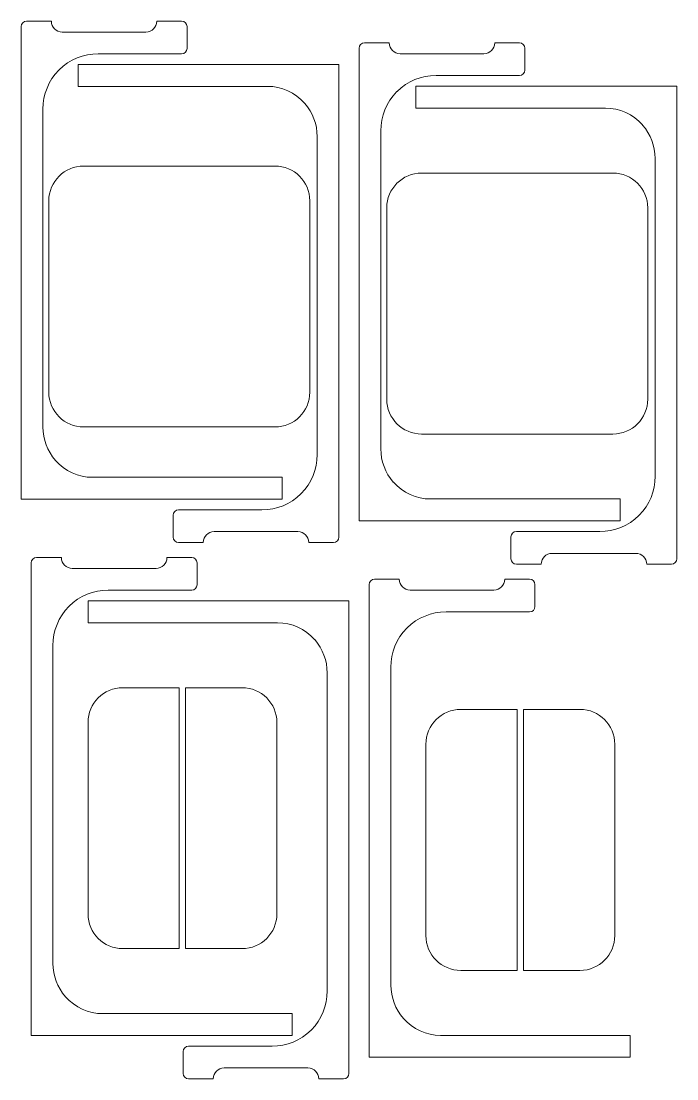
# Model space of a CAD drawing. Header units: inches. Extents: x 10.8 to 52.3, y -20.9 to 20.4.
# Drawn here: x 10.83 to 22.69, y -20.88 to -1.75 of the extents above; entities outside this region: 1.
import ezdxf

# ---------------------------------------------------------------- set-up
doc = ezdxf.new("R2010")
doc.units = ezdxf.units.IN
doc.header["$MEASUREMENT"] = 0
doc.layers.add('Layer 2', color=7, linetype='Continuous')

# ---------------------------------------------------------------- blocks, each defined once
blk = doc.blocks.new('block 2')
at = {"layer": 'Layer 2', "color": 1, "lineweight": 9, "true_color": 0xff1515}
for points in [[(15.55, -10.003), (15.55, -10.003), (15.55, -10.396), (15.55, -10.396), (15.55, -10.396), (10.83, -10.396), (10.83, -10.396), (10.83, -10.396), (10.83, -1.85), (10.83, -1.85), (10.83, -1.796), (10.874, -1.753), (10.927, -1.753), (10.927, -1.753), (11.376, -1.753), (11.376, -1.753), (11.376, -1.807), (11.398, -1.856), (11.433, -1.892), (11.469, -1.927), (11.518, -1.949), (11.572, -1.949), (11.572, -1.949), (13.087, -1.949), (13.087, -1.949), (13.196, -1.949), (13.284, -1.861), (13.284, -1.753), (13.284, -1.753), (13.732, -1.753), (13.732, -1.753), (13.786, -1.753), (13.83, -1.796), (13.83, -1.85), (13.83, -1.85), (13.83, -2.246), (13.83, -2.246), (13.83, -2.3), (13.786, -2.344), (13.732, -2.344), (13.732, -2.344), (12.222, -2.344), (12.222, -2.344), (11.959, -2.344), (11.704, -2.445), (11.517, -2.631), (11.515, -2.634), (11.512, -2.636), (11.51, -2.638), (11.325, -2.825), (11.224, -3.08), (11.224, -3.343), (11.224, -3.343), (11.224, -9.094), (11.224, -9.094), (11.224, -9.315), (11.304, -9.529), (11.45, -9.696), (11.45, -9.696), (11.452, -9.699), (11.452, -9.699), (11.621, -9.892), (11.866, -10.003), (12.122, -10.003), (12.122, -10.003), (15.55, -10.003), (15.55, -10.003)], [(11.858, -2.932), (11.858, -2.932), (11.858, -2.538), (11.858, -2.538), (11.858, -2.538), (16.578, -2.538), (16.578, -2.538), (16.578, -2.538), (16.578, -11.084), (16.578, -11.084), (16.578, -11.138), (16.534, -11.182), (16.48, -11.182), (16.48, -11.182), (16.032, -11.182), (16.032, -11.182), (16.032, -11.128), (16.01, -11.078), (15.974, -11.043), (15.939, -11.007), (15.889, -10.985), (15.835, -10.985), (15.835, -10.985), (14.32, -10.985), (14.32, -10.985), (14.211, -10.985), (14.123, -11.073), (14.123, -11.182), (14.123, -11.182), (13.675, -11.182), (13.675, -11.182), (13.621, -11.182), (13.578, -11.138), (13.578, -11.084), (13.578, -11.084), (13.578, -10.688), (13.578, -10.688), (13.578, -10.634), (13.621, -10.591), (13.675, -10.591), (13.675, -10.591), (15.185, -10.591), (15.185, -10.591), (15.449, -10.591), (15.703, -10.489), (15.89, -10.303), (15.893, -10.301), (15.895, -10.298), (15.897, -10.296), (16.083, -10.109), (16.184, -9.855), (16.184, -9.592), (16.184, -9.592), (16.184, -3.841), (16.184, -3.841), (16.184, -3.619), (16.103, -3.405), (15.958, -3.239), (15.958, -3.239), (15.955, -3.236), (15.955, -3.236), (15.786, -3.043), (15.542, -2.932), (15.285, -2.932), (15.285, -2.932), (11.858, -2.932), (11.858, -2.932)]]:
    blk.add_open_spline(points, degree=3, knots=[0, 0, 0, 0, 1, 1, 1, 2, 2, 2, 3, 3, 3, 4, 4, 4, 5, 5, 5, 6, 6, 6, 7, 7, 7, 8, 8, 8, 9, 9, 9, 10, 10, 10, 11, 11, 11, 12, 12, 12, 13, 13, 13, 14, 14, 14, 15, 15, 15, 16, 16, 16, 17, 17, 17, 18, 18, 18, 19, 19, 19, 20, 20, 20, 21, 21, 21, 22, 22, 22, 22], dxfattribs=at)
blk = doc.blocks.new('block 3')
at = {"layer": 'Layer 2', "color": 1, "lineweight": 9, "true_color": 0xff1515}
for points in [[(21.661, -10.395), (21.661, -10.395), (21.661, -10.789), (21.661, -10.789), (21.661, -10.789), (16.941, -10.789), (16.941, -10.789), (16.941, -10.789), (16.941, -2.243), (16.941, -2.243), (16.941, -2.189), (16.985, -2.145), (17.039, -2.145), (17.039, -2.145), (17.487, -2.145), (17.487, -2.145), (17.487, -2.2), (17.509, -2.249), (17.544, -2.285), (17.58, -2.32), (17.629, -2.342), (17.684, -2.342), (17.684, -2.342), (19.198, -2.342), (19.198, -2.342), (19.307, -2.342), (19.395, -2.254), (19.395, -2.145), (19.395, -2.145), (19.843, -2.145), (19.843, -2.145), (19.897, -2.145), (19.941, -2.189), (19.941, -2.243), (19.941, -2.243), (19.941, -2.639), (19.941, -2.639), (19.941, -2.693), (19.897, -2.737), (19.843, -2.737), (19.843, -2.737), (18.333, -2.737), (18.333, -2.737), (18.07, -2.737), (17.815, -2.838), (17.628, -3.024), (17.626, -3.027), (17.623, -3.029), (17.621, -3.031), (17.436, -3.218), (17.335, -3.472), (17.335, -3.736), (17.335, -3.736), (17.335, -9.487), (17.335, -9.487), (17.335, -9.708), (17.415, -9.922), (17.561, -10.089), (17.561, -10.089), (17.563, -10.091), (17.563, -10.091), (17.732, -10.285), (17.977, -10.395), (18.233, -10.395), (18.233, -10.395), (21.661, -10.395), (21.661, -10.395)], [(17.969, -3.325), (17.969, -3.325), (17.969, -2.931), (17.969, -2.931), (17.969, -2.931), (22.689, -2.931), (22.689, -2.931), (22.689, -2.931), (22.689, -11.477), (22.689, -11.477), (22.689, -11.531), (22.645, -11.575), (22.591, -11.575), (22.591, -11.575), (22.143, -11.575), (22.143, -11.575), (22.143, -11.52), (22.121, -11.471), (22.085, -11.436), (22.05, -11.4), (22, -11.378), (21.946, -11.378), (21.946, -11.378), (20.431, -11.378), (20.431, -11.378), (20.323, -11.378), (20.235, -11.466), (20.235, -11.575), (20.235, -11.575), (19.786, -11.575), (19.786, -11.575), (19.732, -11.575), (19.689, -11.531), (19.689, -11.477), (19.689, -11.477), (19.689, -11.081), (19.689, -11.081), (19.689, -11.027), (19.732, -10.983), (19.786, -10.983), (19.786, -10.983), (21.296, -10.983), (21.296, -10.983), (21.56, -10.983), (21.815, -10.882), (22.001, -10.696), (22.004, -10.694), (22.006, -10.691), (22.009, -10.689), (22.194, -10.502), (22.295, -10.248), (22.295, -9.985), (22.295, -9.985), (22.295, -4.234), (22.295, -4.234), (22.295, -4.012), (22.215, -3.798), (22.069, -3.631), (22.069, -3.631), (22.066, -3.629), (22.066, -3.629), (21.897, -3.436), (21.653, -3.325), (21.396, -3.325), (21.396, -3.325), (17.969, -3.325), (17.969, -3.325)]]:
    blk.add_open_spline(points, degree=3, knots=[0, 0, 0, 0, 1, 1, 1, 2, 2, 2, 3, 3, 3, 4, 4, 4, 5, 5, 5, 6, 6, 6, 7, 7, 7, 8, 8, 8, 9, 9, 9, 10, 10, 10, 11, 11, 11, 12, 12, 12, 13, 13, 13, 14, 14, 14, 15, 15, 15, 16, 16, 16, 17, 17, 17, 18, 18, 18, 19, 19, 19, 20, 20, 20, 21, 21, 21, 22, 22, 22, 22], dxfattribs=at)
blk = doc.blocks.new('block 4')
at = {"layer": 'Layer 2', "color": 1, "lineweight": 9, "true_color": 0xff1515}
for points in [[(15.731, -19.703), (15.731, -19.703), (15.731, -20.097), (15.731, -20.097), (15.731, -20.097), (11.011, -20.097), (11.011, -20.097), (11.011, -20.097), (11.011, -11.551), (11.011, -11.551), (11.011, -11.497), (11.055, -11.453), (11.109, -11.453), (11.109, -11.453), (11.557, -11.453), (11.557, -11.453), (11.557, -11.508), (11.579, -11.557), (11.615, -11.593), (11.65, -11.628), (11.7, -11.65), (11.754, -11.65), (11.754, -11.65), (13.269, -11.65), (13.269, -11.65), (13.378, -11.65), (13.466, -11.562), (13.466, -11.453), (13.466, -11.453), (13.914, -11.453), (13.914, -11.453), (13.968, -11.453), (14.011, -11.497), (14.011, -11.551), (14.011, -11.551), (14.011, -11.947), (14.011, -11.947), (14.011, -12.001), (13.968, -12.045), (13.914, -12.045), (13.914, -12.045), (12.404, -12.045), (12.404, -12.045), (12.14, -12.045), (11.886, -12.146), (11.699, -12.332), (11.696, -12.335), (11.694, -12.337), (11.692, -12.339), (11.506, -12.526), (11.405, -12.78), (11.405, -13.044), (11.405, -13.044), (11.405, -18.795), (11.405, -18.795), (11.405, -19.016), (11.486, -19.23), (11.632, -19.397), (11.632, -19.397), (11.634, -19.399), (11.634, -19.399), (11.803, -19.593), (12.047, -19.703), (12.304, -19.703), (12.304, -19.703), (15.731, -19.703), (15.731, -19.703)], [(12.039, -12.633), (12.039, -12.633), (12.039, -12.239), (12.039, -12.239), (12.039, -12.239), (16.759, -12.239), (16.759, -12.239), (16.759, -12.239), (16.759, -20.785), (16.759, -20.785), (16.759, -20.839), (16.716, -20.883), (16.662, -20.883), (16.662, -20.883), (16.213, -20.883), (16.213, -20.883), (16.213, -20.828), (16.191, -20.779), (16.156, -20.744), (16.12, -20.708), (16.071, -20.686), (16.017, -20.686), (16.017, -20.686), (14.502, -20.686), (14.502, -20.686), (14.393, -20.686), (14.305, -20.774), (14.305, -20.883), (14.305, -20.883), (13.857, -20.883), (13.857, -20.883), (13.803, -20.883), (13.759, -20.839), (13.759, -20.785), (13.759, -20.785), (13.759, -20.389), (13.759, -20.389), (13.759, -20.335), (13.803, -20.291), (13.857, -20.291), (13.857, -20.291), (15.367, -20.291), (15.367, -20.291), (15.63, -20.291), (15.885, -20.19), (16.072, -20.004), (16.074, -20.002), (16.077, -19.999), (16.079, -19.997), (16.264, -19.81), (16.365, -19.556), (16.365, -19.293), (16.365, -19.293), (16.365, -13.542), (16.365, -13.542), (16.365, -13.32), (16.285, -13.106), (16.139, -12.939), (16.139, -12.939), (16.137, -12.937), (16.137, -12.937), (15.968, -12.744), (15.723, -12.633), (15.467, -12.633), (15.467, -12.633), (12.039, -12.633), (12.039, -12.633)]]:
    blk.add_open_spline(points, degree=3, knots=[0, 0, 0, 0, 1, 1, 1, 2, 2, 2, 3, 3, 3, 4, 4, 4, 5, 5, 5, 6, 6, 6, 7, 7, 7, 8, 8, 8, 9, 9, 9, 10, 10, 10, 11, 11, 11, 12, 12, 12, 13, 13, 13, 14, 14, 14, 15, 15, 15, 16, 16, 16, 17, 17, 17, 18, 18, 18, 19, 19, 19, 20, 20, 20, 21, 21, 21, 22, 22, 22, 22], dxfattribs=at)

msp = doc.modelspace()

# ---------------------------------------------------------------- linework, layer by layer
at = {"layer": 'Layer 2', "color": 7, "lineweight": 35, "true_color": 0xffffff}
msp.add_open_spline([(52.262, 12.057), (52.262, 12.057), (52.262, 11.807), (52.262, 11.807), (52.262, 11.807), (47.542, 11.807), (47.542, 11.807), (47.542, 11.807), (47.542, 20.392), (47.542, 20.392), (47.542, 20.392), (47.792, 20.392), (47.792, 20.392), (47.792, 20.392), (47.792, 20.392), (47.792, 20.392), (47.792, 20.345), (47.83, 20.307), (47.877, 20.307), (47.877, 20.307), (49.987, 20.307), (49.987, 20.307), (50.034, 20.307), (50.073, 20.345), (50.073, 20.392), (50.073, 20.392), (50.073, 20.407), (50.073, 20.407), (50.073, 20.407), (50.542, 20.407), (50.542, 20.407), (50.542, 20.407), (50.542, 20.057), (50.542, 20.057), (50.542, 20.057), (48.418, 20.057), (48.418, 20.057), (48.072, 20.057), (47.792, 19.776), (47.792, 19.431), (47.792, 19.431), (47.792, 12.683), (47.792, 12.683), (47.792, 12.337), (48.072, 12.057), (48.418, 12.057), (48.418, 12.057), (52.262, 12.057), (52.262, 12.057)], degree=3, knots=[0, 0, 0, 0, 1, 1, 1, 2, 2, 2, 3, 3, 3, 4, 4, 4, 5, 5, 5, 6, 6, 6, 7, 7, 7, 8, 8, 8, 9, 9, 9, 10, 10, 10, 11, 11, 11, 12, 12, 12, 13, 13, 13, 14, 14, 14, 15, 15, 15, 16, 16, 16, 16], dxfattribs=at)
at = {"layer": 'Layer 2', "color": 1, "lineweight": 9, "true_color": 0xff1515}
for points, knots in [([(15.42, -9.093), (15.42, -9.093), (11.96, -9.093), (11.96, -9.093), (11.613, -9.093), (11.33, -8.811), (11.33, -8.463), (11.33, -8.463), (11.33, -5.003), (11.33, -5.003), (11.33, -4.655), (11.613, -4.373), (11.96, -4.373), (11.96, -4.373), (15.42, -4.373), (15.42, -4.373), (15.768, -4.373), (16.05, -4.655), (16.05, -5.003), (16.05, -5.003), (16.05, -8.463), (16.05, -8.463), (16.05, -8.811), (15.768, -9.093), (15.42, -9.093)], [0, 0, 0, 0, 1, 1, 1, 2, 2, 2, 3, 3, 3, 4, 4, 4, 5, 5, 5, 6, 6, 6, 7, 7, 7, 8, 8, 8, 8]), ([(21.532, -9.22), (21.532, -9.22), (18.072, -9.22), (18.072, -9.22), (17.724, -9.22), (17.442, -8.938), (17.442, -8.59), (17.442, -8.59), (17.442, -5.13), (17.442, -5.13), (17.442, -4.782), (17.724, -4.5), (18.072, -4.5), (18.072, -4.5), (21.532, -4.5), (21.532, -4.5), (21.88, -4.5), (22.162, -4.782), (22.162, -5.13), (22.162, -5.13), (22.162, -8.59), (22.162, -8.59), (22.162, -8.938), (21.88, -9.22), (21.532, -9.22)], [0, 0, 0, 0, 1, 1, 1, 2, 2, 2, 3, 3, 3, 4, 4, 4, 5, 5, 5, 6, 6, 6, 7, 7, 7, 8, 8, 8, 8]), ([(21.843, -20.096), (21.843, -20.096), (21.843, -20.49), (21.843, -20.49), (21.843, -20.49), (17.123, -20.49), (17.123, -20.49), (17.123, -20.49), (17.123, -11.944), (17.123, -11.944), (17.123, -11.89), (17.166, -11.846), (17.22, -11.846), (17.22, -11.846), (17.668, -11.846), (17.668, -11.846), (17.668, -11.901), (17.69, -11.95), (17.726, -11.985), (17.762, -12.021), (17.811, -12.043), (17.865, -12.043), (17.865, -12.043), (19.38, -12.043), (19.38, -12.043), (19.489, -12.043), (19.577, -11.955), (19.577, -11.846), (19.577, -11.846), (20.025, -11.846), (20.025, -11.846), (20.079, -11.846), (20.123, -11.89), (20.123, -11.944), (20.123, -11.944), (20.123, -12.34), (20.123, -12.34), (20.123, -12.394), (20.079, -12.438), (20.025, -12.438), (20.025, -12.438), (18.515, -12.438), (18.515, -12.438), (18.252, -12.438), (17.997, -12.539), (17.81, -12.725), (17.808, -12.727), (17.805, -12.73), (17.803, -12.732), (17.617, -12.919), (17.516, -13.173), (17.516, -13.436), (17.516, -13.436), (17.516, -19.187), (17.516, -19.187), (17.516, -19.409), (17.597, -19.623), (17.743, -19.79), (17.743, -19.79), (17.745, -19.792), (17.745, -19.792), (17.914, -19.985), (18.158, -20.096), (18.415, -20.096), (18.415, -20.096), (21.843, -20.096), (21.843, -20.096)], [0, 0, 0, 0, 1, 1, 1, 2, 2, 2, 3, 3, 3, 4, 4, 4, 5, 5, 5, 6, 6, 6, 7, 7, 7, 8, 8, 8, 9, 9, 9, 10, 10, 10, 11, 11, 11, 12, 12, 12, 13, 13, 13, 14, 14, 14, 15, 15, 15, 16, 16, 16, 17, 17, 17, 18, 18, 18, 19, 19, 19, 20, 20, 20, 21, 21, 21, 22, 22, 22, 22]), ([(13.69, -13.808), (13.69, -13.808), (13.69, -18.528), (13.69, -18.528), (13.69, -18.528), (12.669, -18.528), (12.669, -18.528), (12.321, -18.528), (12.039, -18.246), (12.039, -17.898), (12.039, -17.898), (12.039, -14.438), (12.039, -14.438), (12.039, -14.09), (12.321, -13.808), (12.669, -13.808), (12.669, -13.808), (13.69, -13.808), (13.69, -13.808)], [0, 0, 0, 0, 1, 1, 1, 2, 2, 2, 3, 3, 3, 4, 4, 4, 5, 5, 5, 6, 6, 6, 6]), ([(13.804, -18.528), (13.804, -18.528), (13.804, -13.808), (13.804, -13.808), (13.804, -13.808), (14.825, -13.808), (14.825, -13.808), (15.173, -13.808), (15.455, -14.09), (15.455, -14.438), (15.455, -14.438), (15.455, -17.898), (15.455, -17.898), (15.455, -18.246), (15.173, -18.528), (14.825, -18.528), (14.825, -18.528), (13.804, -18.528), (13.804, -18.528)], [0, 0, 0, 0, 1, 1, 1, 2, 2, 2, 3, 3, 3, 4, 4, 4, 5, 5, 5, 6, 6, 6, 6]), ([(19.802, -14.201), (19.802, -14.201), (19.802, -18.921), (19.802, -18.921), (19.802, -18.921), (18.78, -18.921), (18.78, -18.921), (18.432, -18.921), (18.15, -18.639), (18.15, -18.291), (18.15, -18.291), (18.15, -14.831), (18.15, -14.831), (18.15, -14.483), (18.432, -14.201), (18.78, -14.201), (18.78, -14.201), (19.802, -14.201), (19.802, -14.201)], [0, 0, 0, 0, 1, 1, 1, 2, 2, 2, 3, 3, 3, 4, 4, 4, 5, 5, 5, 6, 6, 6, 6]), ([(19.915, -18.921), (19.915, -18.921), (19.915, -14.201), (19.915, -14.201), (19.915, -14.201), (20.937, -14.201), (20.937, -14.201), (21.285, -14.201), (21.567, -14.483), (21.567, -14.831), (21.567, -14.831), (21.567, -18.291), (21.567, -18.291), (21.567, -18.639), (21.285, -18.921), (20.937, -18.921), (20.937, -18.921), (19.915, -18.921), (19.915, -18.921)], [0, 0, 0, 0, 1, 1, 1, 2, 2, 2, 3, 3, 3, 4, 4, 4, 5, 5, 5, 6, 6, 6, 6])]:
    msp.add_open_spline(points, degree=3, knots=knots, dxfattribs=at)

# ---------------------------------------------------------------- block references
at = {"layer": 'Layer 2'}
for name in ['block 2', 'block 3', 'block 4']:
    msp.add_blockref(name, (0, 0), dxfattribs=at)

doc.saveas('drawing.dxf')
